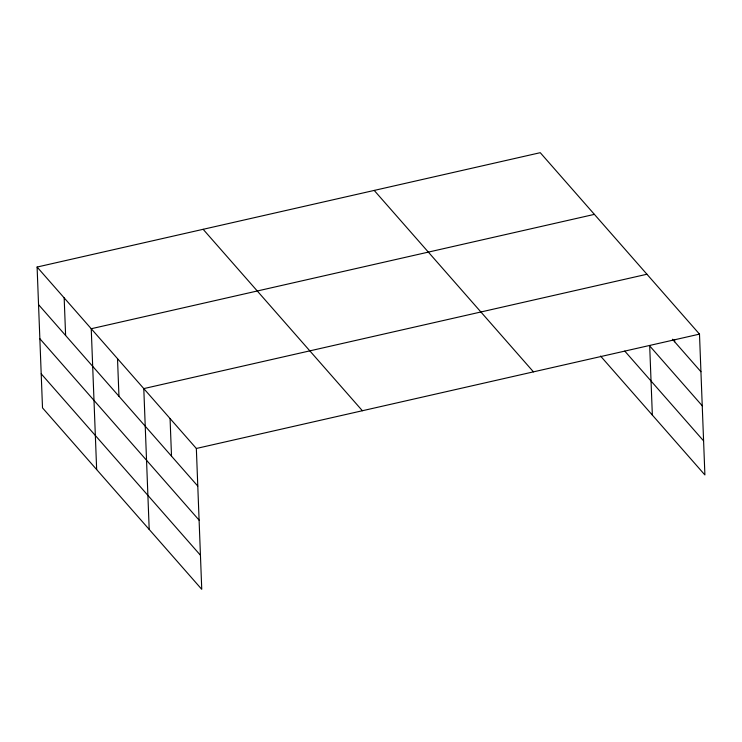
<?xml version="1.0" encoding="UTF-8"?>
<svg xmlns="http://www.w3.org/2000/svg" width="742" height="742" viewBox="0 0 742 742"><rect width="100%" height="100%" fill="white"/><g stroke="black" fill="none" stroke-linecap="round" stroke-linejoin="round"><path stroke-width="1.11" d="M37.1 267.046L196.342 448.474L201.75 589.315L42.507 407.877L37.1 267.046L540.25 152.685L699.493 334.123L704.9 474.954L600.556 356.067M594.388 214.373L91.238 328.734L96.655 469.565M646.941 274.243L143.79 388.604L149.198 529.445M196.342 448.474L699.493 334.123M672.41 339.224L700.93 371.723M702.247 405.791L649.695 345.92L652.348 415.084M624.764 351.077L703.592 440.887M374.209 190.425L533.452 371.863M203.141 229.306L362.384 410.743M38.547 304.647L197.78 486.084M39.855 338.714L199.097 520.151M41.2 373.81L200.442 555.248M674.571 339.511L674.663 341.784M170.066 418.544L171.513 456.144M117.514 358.664L118.961 396.274M64.174 297.885L65.611 335.495"/></g></svg>
